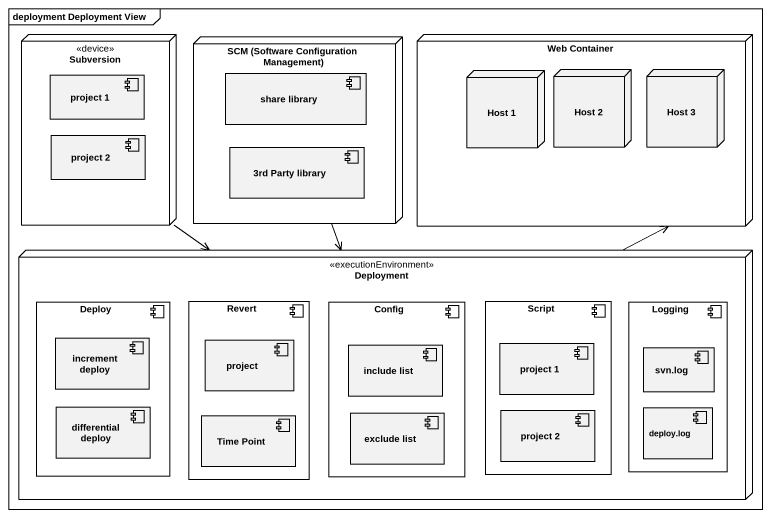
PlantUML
@startuml
mainframe deployment Deployment View
node Subversion <<device>> {
  component "project 1" as project_1
  component "project 2" as project_2
}
node "SCM (Software Configuration Management)" as SCM_Software_Configuration {
  component "share library" as share_library
  component "3rd Party library" as c3rd_Party_library
}
node "Web Container" as Web_Container {
  node "Host 1" as Host_1
  node "Host 2" as Host_2
  node "Host 3" as Host_3
}
node Deployment <<executionEnvironment>> {
  component Deploy {
    component "increment deploy" as increment_deploy
    component "differential deploy" as differential_deploy
  }
  component Revert {
    component project
    component "Time Point" as Time_Point
  }
  component Config {
    component "include list" as include_list
    component "exclude list" as exclude_list
  }
  component Script {
    component "project 1" as project_1_2
    component "project 2" as project_2_2
  }
  component Logging {
    component "svn.log" as svn_log
    component "deploy.log" as deploy_log
  }
}
Subversion --> Deployment
SCM_Software_Configuration --> Deployment
Deployment -up-> Web_Container
@enduml
